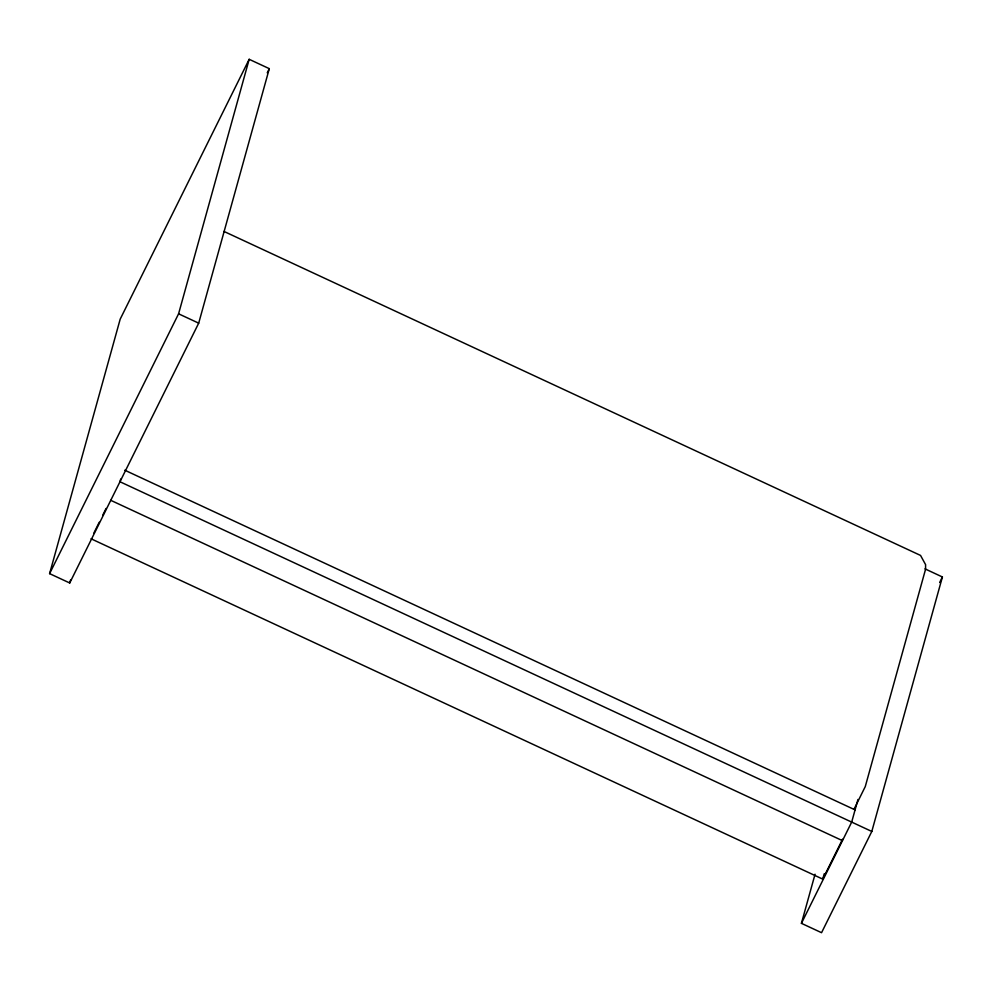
<?xml version="1.0" encoding="UTF-8"?>
<svg xmlns="http://www.w3.org/2000/svg" width="992" height="992" viewBox="0 0 992 992"><rect width="100%" height="100%" fill="white"/><g stroke="black" fill="none" stroke-linecap="round" stroke-linejoin="round"><path stroke-width="1.49" d="M49.6 573.636L120.193 319.139L249.178 59.309L269.303 68.659L198.698 323.156L69.725 582.986L49.6 573.636L178.585 313.807L249.178 59.309M69.725 582.986L70.544 580.01M120.726 479.037L119.97 481.752L871.807 831.457L821.55 932.691L801.424 923.341L815.052 874.225M91.041 538.78L822.752 879.123L824.228 873.778M857.956 799.49L851.682 822.108L801.424 923.341M871.807 831.457L942.4 576.972L924.966 568.85M267.245 72.8L269.303 68.659M93.781 533.262L99.25 522.238M102.672 515.356L106.082 508.462M939.647 582.515L942.4 576.972M854.273 808.74L865.272 786.582L925.548 569.309L925.598 564.659L920.551 555.433L223.981 231.434M822.752 879.123L842.58 839.17M178.585 313.807L198.698 323.156M124.769 470.196L855.067 809.881M110.757 500.315L842.468 840.658"/></g></svg>
